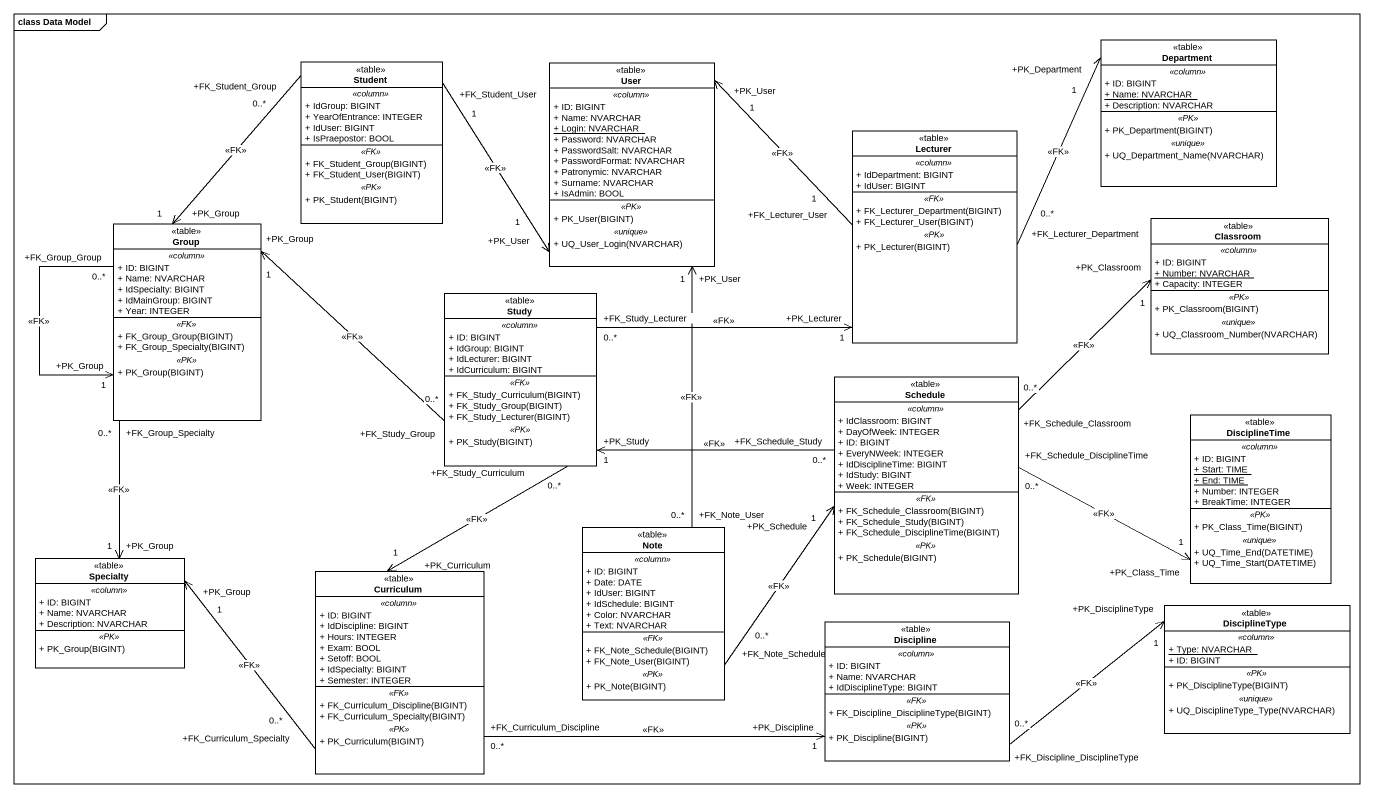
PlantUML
@startuml
mainframe class Data Model
hide circle
hide empty members
skinparam classAttributeIconSize 0
class Department <<table>> {
  .. <<column>> ..
  + ID: BIGINT
  {static} + Name: NVARCHAR
  + Description: NVARCHAR
  .. <<PK>> ..
  + PK_Department(BIGINT)
  .. <<unique>> ..
  + UQ_Department_Name(NVARCHAR)
}
class Student <<table>> {
  .. <<column>> ..
  + IdGroup: BIGINT
  + YearOfEntrance: INTEGER
  + IdUser: BIGINT
  + IsPraepostor: BOOL
  .. <<FK>> ..
  + FK_Student_Group(BIGINT)
  + FK_Student_User(BIGINT)
  .. <<PK>> ..
  + PK_Student(BIGINT)
}
class User <<table>> {
  .. <<column>> ..
  + ID: BIGINT
  + Name: NVARCHAR
  {static} + Login: NVARCHAR
  + Password: NVARCHAR
  + PasswordSalt: NVARCHAR
  + PasswordFormat: NVARCHAR
  + Patronymic: NVARCHAR
  + Surname: NVARCHAR
  + IsAdmin: BOOL
  .. <<PK>> ..
  + PK_User(BIGINT)
  .. <<unique>> ..
  + UQ_User_Login(NVARCHAR)
}
class Lecturer <<table>> {
  .. <<column>> ..
  + IdDepartment: BIGINT
  + IdUser: BIGINT
  .. <<FK>> ..
  + FK_Lecturer_Department(BIGINT)
  + FK_Lecturer_User(BIGINT)
  .. <<PK>> ..
  + PK_Lecturer(BIGINT)
}
class "Group" as Group_ <<table>> {
  .. <<column>> ..
  + ID: BIGINT
  + Name: NVARCHAR
  + IdSpecialty: BIGINT
  + IdMainGroup: BIGINT
  + Year: INTEGER
  .. <<FK>> ..
  + FK_Group_Group(BIGINT)
  + FK_Group_Specialty(BIGINT)
  .. <<PK>> ..
  + PK_Group(BIGINT)
}
class Classroom <<table>> {
  .. <<column>> ..
  + ID: BIGINT
  {static} + Number: NVARCHAR
  + Capacity: INTEGER
  .. <<PK>> ..
  + PK_Classroom(BIGINT)
  .. <<unique>> ..
  + UQ_Classroom_Number(NVARCHAR)
}
class Study <<table>> {
  .. <<column>> ..
  + ID: BIGINT
  + IdGroup: BIGINT
  + IdLecturer: BIGINT
  + IdCurriculum: BIGINT
  .. <<FK>> ..
  + FK_Study_Curriculum(BIGINT)
  + FK_Study_Group(BIGINT)
  + FK_Study_Lecturer(BIGINT)
  .. <<PK>> ..
  + PK_Study(BIGINT)
}
class Schedule <<table>> {
  .. <<column>> ..
  + IdClassroom: BIGINT
  + DayOfWeek: INTEGER
  + ID: BIGINT
  + EveryNWeek: INTEGER
  + IdDisciplineTime: BIGINT
  + IdStudy: BIGINT
  + Week: INTEGER
  .. <<FK>> ..
  + FK_Schedule_Classroom(BIGINT)
  + FK_Schedule_Study(BIGINT)
  + FK_Schedule_DisciplineTime(BIGINT)
  .. <<PK>> ..
  + PK_Schedule(BIGINT)
}
class DisciplineTime <<table>> {
  .. <<column>> ..
  + ID: BIGINT
  {static} + Start: TIME
  {static} + End: TIME
  + Number: INTEGER
  + BreakTime: INTEGER
  .. <<PK>> ..
  + PK_Class_Time(BIGINT)
  .. <<unique>> ..
  + UQ_Time_End(DATETIME)
  + UQ_Time_Start(DATETIME)
}
class "Note" as Note_ <<table>> {
  .. <<column>> ..
  + ID: BIGINT
  + Date: DATE
  + IdUser: BIGINT
  + IdSchedule: BIGINT
  + Color: NVARCHAR
  + Text: NVARCHAR
  .. <<FK>> ..
  + FK_Note_Schedule(BIGINT)
  + FK_Note_User(BIGINT)
  .. <<PK>> ..
  + PK_Note(BIGINT)
}
class Specialty <<table>> {
  .. <<column>> ..
  + ID: BIGINT
  + Name: NVARCHAR
  + Description: NVARCHAR
  .. <<PK>> ..
  + PK_Group(BIGINT)
}
class Curriculum <<table>> {
  .. <<column>> ..
  + ID: BIGINT
  + IdDiscipline: BIGINT
  + Hours: INTEGER
  + Exam: BOOL
  + Setoff: BOOL
  + IdSpecialty: BIGINT
  + Semester: INTEGER
  .. <<FK>> ..
  + FK_Curriculum_Discipline(BIGINT)
  + FK_Curriculum_Specialty(BIGINT)
  .. <<PK>> ..
  + PK_Curriculum(BIGINT)
}
class Discipline <<table>> {
  .. <<column>> ..
  + ID: BIGINT
  + Name: NVARCHAR
  + IdDisciplineType: BIGINT
  .. <<FK>> ..
  + FK_Discipline_DisciplineType(BIGINT)
  .. <<PK>> ..
  + PK_Discipline(BIGINT)
}
class DisciplineType <<table>> {
  .. <<column>> ..
  {static} + Type: NVARCHAR
  + ID: BIGINT
  .. <<PK>> ..
  + PK_DisciplineType(BIGINT)
  .. <<unique>> ..
  + UQ_DisciplineType_Type(NVARCHAR)
}
Student "+FK_Student_User\n1" -right-> "+PK_User\n1" User : <<FK>>
Student "+FK_Student_Group\n0..*" --> "+PK_Group\n1" Group_ : <<FK>>
Lecturer "+FK_Lecturer_Department\n0..*" -right-> "+PK_Department\n1" Department : <<FK>>
Lecturer "+FK_Lecturer_User\n1" -left-> "+PK_User\n1" User : <<FK>>
Group_ "+FK_Group_Group\n0..*" --> "+PK_Group\n1" Group_ : <<FK>>
Group_ "+FK_Group_Specialty\n0..*" --> "+PK_Group\n1" Specialty : <<FK>>
Study "+FK_Study_Lecturer\n0..*" -right-> "+PK_Lecturer\n1" Lecturer : <<FK>>
Study "+FK_Study_Group\n0..*" -left-> "+PK_Group\n1" Group_ : <<FK>>
Study "+FK_Study_Curriculum\n0..*" --> "+PK_Curriculum\n1" Curriculum : <<FK>>
Schedule "+FK_Schedule_Classroom\n0..*" -up-> "+PK_Classroom\n1" Classroom : <<FK>>
Schedule "+FK_Schedule_Study\n0..*" -left-> "+PK_Study\n1" Study : <<FK>>
Schedule "+FK_Schedule_DisciplineTime\n0..*" -right-> "+PK_Class_Time\n1" DisciplineTime : <<FK>>
Note_ "+FK_Note_User\n0..*" -up-> "+PK_User\n1" User : <<FK>>
Note_ "+FK_Note_Schedule\n0..*" -right-> "+PK_Schedule\n1" Schedule : <<FK>>
Curriculum "+FK_Curriculum_Specialty\n0..*" -left-> "+PK_Group\n1" Specialty : <<FK>>
Curriculum "+FK_Curriculum_Discipline\n0..*" -right-> "+PK_Discipline\n1" Discipline : <<FK>>
Discipline "+FK_Discipline_DisciplineType\n0..*" -right-> "+PK_DisciplineType\n1" DisciplineType : <<FK>>
@enduml
